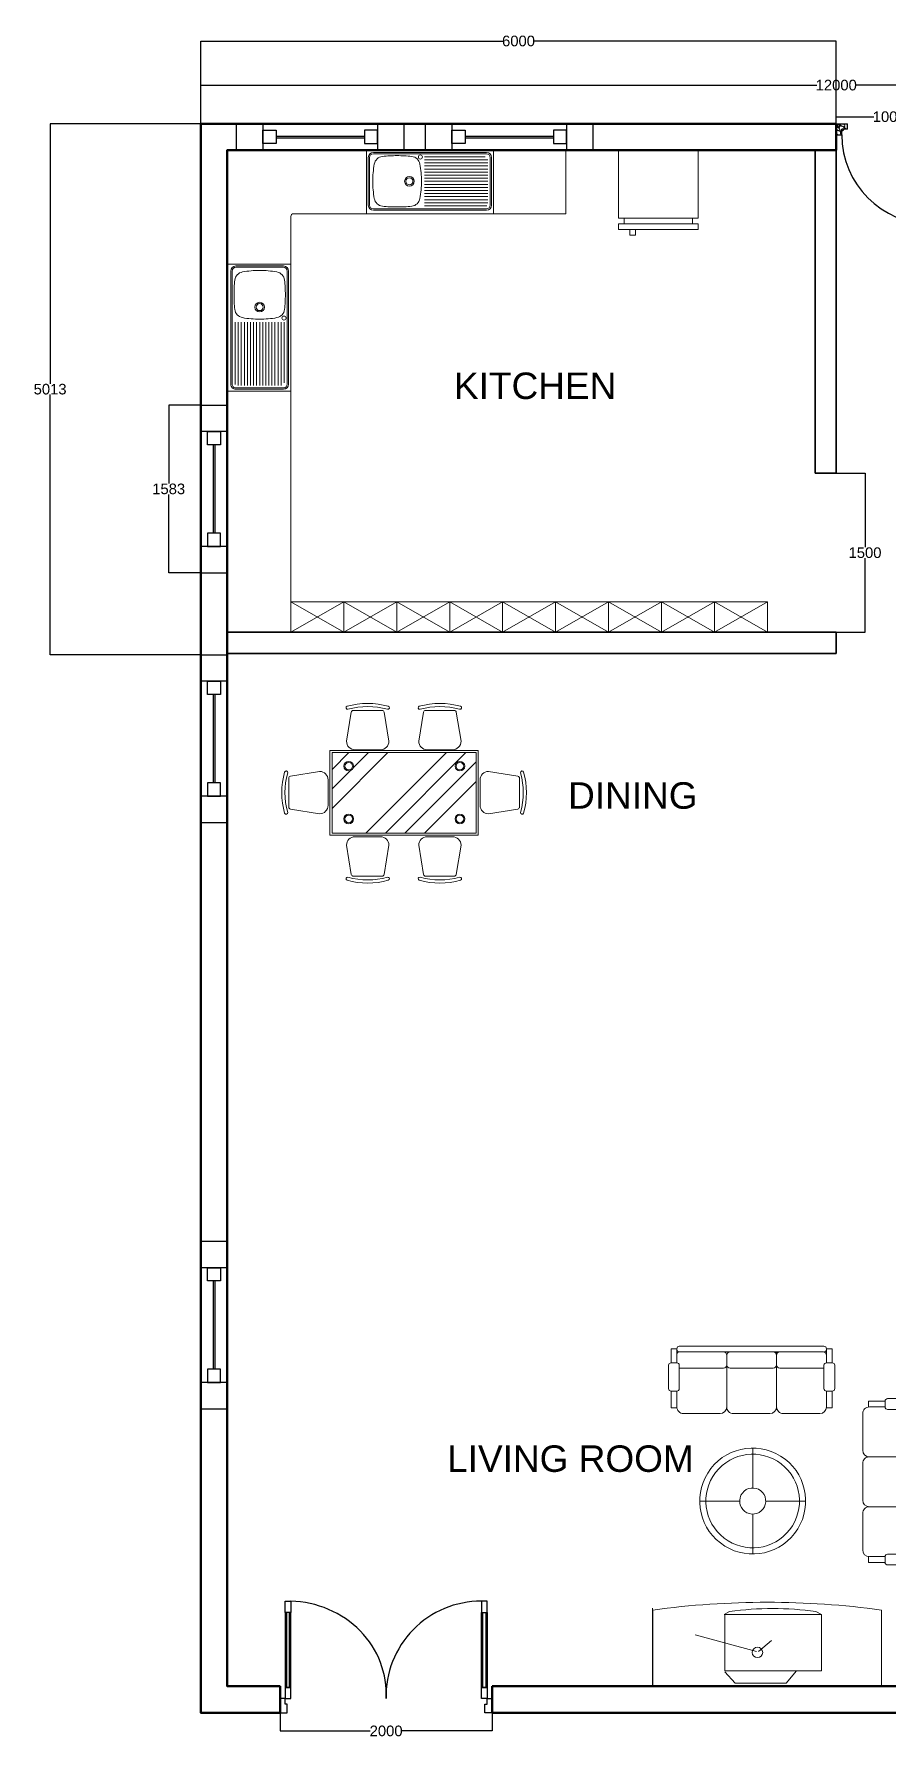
# Model space of a CAD drawing. Header units: millimetres. Extents: x -1564 to 16852, y -925 to 15940.
# Drawn here: x -1564 to 6498, y -227 to 15856 of the extents above; entities that cross this region are included whole.
import ezdxf

# ---------------------------------------------------------------- set-up
doc = ezdxf.new("R2010")
doc.units = ezdxf.units.MM
doc.header["$MEASUREMENT"] = 0
doc.linetypes.add('120', pattern=[200000, 100000, 100000])
for name, color, linetype, lineweight, true_color in [('A-Door-Double-New', 7, 'Continuous', 25, 0x29fafa), ('A-Door-Single-New', 7, 'Continuous', 25, 0x2c84f6), ('A-Furniture-New', 7, 'Continuous', 18, 0x6cf9cf), ('A-Wall-Full-New', 7, 'Continuous', 35, 0xf7b950), ('A-Window-Full-New', 7, 'Continuous', 25, 0x8bed35), ('Dimensions', 7, 'Continuous', 18, 0xf5569b), ('S-Wall-Full-New', 7, 'Continuous', 50, 0xf2de6e), ('Text', 7, 'Continuous', 18, 0xe916bf)]:
    doc.layers.add(name, color=color, linetype=linetype, lineweight=lineweight, true_color=true_color)
doc.styles.add('DIM', font='txt')
doc.styles.get("Standard").update_dxf_attribs({"font": 'arial.ttf'})
doc.dimstyles.get("Standard").update_dxf_attribs({"dimtxt": 100, "dimasz": 0.18, "dimexe": 0.18, "dimexo": 0.0625, "dimgap": 0.09, "dimtad": 0, "dimtih": 1, "dimtoh": 1, "dimdec": 0, "dimzin": 0, "dimdsep": 46, "dimtxsty": 'Standard', "dimcen": 0.09, "dimadec": 0, "dimazin": 0, "dimtfac": 1, "dimtdec": 0, "dimtofl": 0, "dimtmove": 0, "dimatfit": 3, "dimfxl": 1, "dimtolj": 1, "dimtzin": 0, "dimarcsym": 0})

# ---------------------------------------------------------------- blocks, each defined once
blk = doc.blocks.new('A$C05E21637')
for p, q in [((49.99997968272146, 799.9999763087981), (99.99997968272146, 899.9999763087981)), ((99.99997968272146, 799.9999763087981), (49.99997968272146, 899.9999763087981)), ((74.99997968272146, 799.9999763087981), (74.99997968272146, 199.9999763087981)), ((99.99997968272146, 199.9999763087981), (49.99997968272146, 99.99997630879807)), ((49.99997968272146, 199.9999763087981), (99.99997968272146, 99.99997630879807)), ((-2.031727854046039e-05, 99.99997630879807), (-2.031727854046039e-05, -2.369120193179697e-05)), ((-2.031727854046039e-05, 99.99997630879807), (49.99997968272146, 99.99997630879807)), ((49.99997968272146, 99.99997630879807), (49.99997968272146, 49.99997630879807)), ((99.99997968272146, 49.99997630879807), (49.99997968272146, 49.99997630879807)), ((99.99997968272146, 49.99997630879807), (99.99997968272146, -2.369120193179697e-05)), ((849.9999796827215, 49.99997630879807), (899.9999796827215, 49.99997630879807)), ((849.9999796827215, 49.99997630879807), (849.9999796827215, -2.369120193179697e-05)), ((899.9999796827215, 99.99997630879807), (899.9999796827215, 49.99997630879807)), ((949.9999796827215, 99.99997630879807), (899.9999796827215, 99.99997630879807)), ((949.9999796827215, 99.99997630879807), (949.9999796827215, -2.369120193179697e-05)), ((-2.031727854046039e-05, -2.369120193179697e-05), (99.99997968272146, -2.369120193179697e-05)), ((949.9999796827215, -2.369120193179697e-05), (849.9999796827215, -2.369120193179697e-05))]:
    blk.add_line(p, q)
for points in [[(49.99997968272146, 799.9999763087981), (99.99997968272146, 799.9999763087981), (99.99997968272146, 899.9999763087981), (49.99997968272146, 899.9999763087981)], [(49.99997968272146, 199.9999763087981), (99.99997968272146, 199.9999763087981), (99.99997968272146, 799.9999763087981), (49.99997968272146, 799.9999763087981)], [(49.99997968272146, 199.9999763087981), (99.99997968272146, 199.9999763087981), (99.99997968272146, 99.99997630879807), (49.99997968272146, 99.99997630879807)]]:
    blk.add_lwpolyline(points, close=True)
at = {"linetype": 'Continuous'}
blk.add_arc((99.99997968272146, 99.99997630879807), 800, 0, 90, dxfattribs=at)
for points, knots in [([(-2.031722033279948e-05, -2.369118737988174e-05), (11.21971306384148, 15.99532691905915), (32.50646013043661, 46.34265970475099), (38.70246753601896, 82.6536064016691), (41.19227612814939, 99.99997630881262)], [0, 0, 0, 0, 57.72956746814902, 109.5279771114893, 109.5279771114893, 109.5279771114893, 109.5279771114893]), ([(-2.031722033279948e-05, -2.369118737988174e-05), (21.61219624143632, 7.177075243904255), (55.15655961852826, 18.31666446739109), (81.16069236222029, 41.2864791402244), (90.06468999018034, 49.99997630881262)], [0, 0, 0, 0, 67.13341524446926, 104.1979044394193, 104.1979044394193, 104.1979044394193, 104.1979044394193]), ([(949.9999796827797, -2.369118737988174e-05), (928.387763124123, 7.177075243904255), (894.8433997470311, 18.31666446739109), (868.839267003339, 41.2864791402244), (859.9352693754372, 49.99997630881262)], [0, 0, 0, 0, 67.13341524446926, 104.1979044394193, 104.1979044394193, 104.1979044394193, 104.1979044394193]), ([(949.9999796827797, -2.369118737988174e-05), (938.7802463017179, 15.99532691905915), (917.4934992351809, 46.34265970475099), (911.2974918295404, 82.6536064016691), (908.80768323741, 99.99997630881262)], [0, 0, 0, 0, 57.72956746814902, 109.5279771114893, 109.5279771114893, 109.5279771114893, 109.5279771114893])]:
    blk.add_open_spline(points, degree=3, knots=knots)
for points in [[(-2.031722033279948e-05, 86.69463478463877), (4.713269887597562, 91.29002015590959), (9.426560092415457, 95.88540552718041), (15.05097625712006, 99.99997630881262)], [(949.9999796827797, 86.69463478463877), (945.2866894779618, 91.29002015590959), (940.5733992731439, 95.88540552718041), (934.9489831084393, 99.99997630881262)]]:
    blk.add_open_spline(points, degree=3)
for points in [[(-2.031722033279948e-05, 49.99997630881262), (49.99997968277967, 66.95672736570123), (73.49322145204133, 39.25440258391609), (73.49322145204133, -2.369118737988174e-05)], [(-2.031722033279948e-05, 30.25114652387856), (28.77350637519339, 30.25114652387856), (28.77350637519339, -2.369118737988174e-05)], [(949.9999796827797, 49.99997630881262), (899.9999796827797, 66.95672736570123), (876.506737913518, 39.25440258391609), (876.506737913518, -2.369118737988174e-05)], [(949.9999796827797, 30.25114652387856), (921.2264529903659, 30.25114652387856), (921.2264529903659, -2.369118737988174e-05)]]:
    blk.add_spline(points, degree=3)
blk = doc.blocks.new('A$C2D3F5BEA')
for p, q in [((1100.940834700057, 550.4704102584601), (1.005611557047814e-05, 550.4704102584601)), ((1.005611557047814e-05, 550.4704102584601), (1.005611557047814e-05, -2.063859938061796e-06)), ((16.51412242573861, 486.6158424291734), (16.51412242573861, 74.86397401215254)), ((27.5235306724644, 486.6158424291734), (27.5235306724644, 74.86397401215254)), ((1040.389089344928, 530.6534754149125), (60.55175541147764, 530.6534754149125)), ((1040.389089344928, 519.6440671684195), (60.55175541147764, 519.6440671684195)), ((504.2309044365975, 493.0783650697649), (1029.035684979681, 493.0783650697649)), ((504.2309044365975, 466.5346817876652), (1051.398497591188, 466.5346817876652)), ((1073.417314084174, 74.86397401215254), (1073.417314084174, 486.6158424291734)), ((1084.426722330434, 74.86397401215254), (1084.426722330434, 486.6158424291734)), ((1100.940834700057, -2.063859938061796e-06), (1100.940834700057, 550.4704102584601)), ((504.2309044365975, 439.9909985053328), (1051.398497591188, 439.9909985053328)), ((504.2309044365975, 413.4473152234659), (1051.398497591188, 413.4473152234659)), ((504.2309044365975, 386.9036319409006), (1051.398497591188, 386.9036319409006)), ((504.2309044365975, 360.3599486590338), (1051.398497591188, 360.3599486590338)), ((504.2309044365975, 333.8162653767013), (1051.398497591188, 333.8162653767013)), ((504.2309044365975, 307.2725820946016), (1051.398497591188, 307.2725820946016)), ((504.2309044365975, 280.7288988122691), (1051.398497591188, 280.7288988122691)), ((504.2309044365975, 254.1852155304023), (1051.398497591188, 254.1852155304023)), ((504.2309044365975, 227.6415322480698), (1051.398497591188, 227.6415322480698)), ((504.2309044365975, 201.0978489659701), (1051.398497591188, 201.0978489659701)), ((504.2309044365975, 174.5541656836376), (1051.398497591188, 174.5541656836376)), ((504.2309044365975, 148.0104824017708), (1051.398497591188, 148.0104824017708)), ((1040.389089344928, 41.83574927290647), (60.55175541147764, 41.83574927290647)), ((1040.389089344928, 30.8263410264135), (60.55175541147764, 30.8263410264135)), ((504.2309044365975, 121.4667991192055), (1051.398497591188, 121.4667991192055)), ((504.2309044365975, 94.92311583733863), (1051.398497591188, 94.92311583733863)), ((504.2309044365975, 68.37943255500613), (1043.113594697017, 68.37943255500613)), ((1.005611557047814e-05, -2.063859938061796e-06), (1100.940834700057, -2.063859938061796e-06))]:
    blk.add_line(p, q)
for centre, radius in [((468.0615437030065, 491.3102774770905), 17.85907484878273), ((373.2189496105275, 280.739908220663), 41.83575133647526), ((373.2189496105275, 280.739908220663), 30.27587267771236)]:
    blk.add_circle(centre, radius)
for centre, radius, start, end in [((60.55175541147764, 486.6158424291734), 44.03763298576344, 90, 180), ((60.55175541147764, 486.6158424291734), 33.02822473932257, 90, 180), ((149.782343042476, 414.6506764264286), 82.57056184830644, 97.23000357678247, 169.6187605602603), ((266.4067840379867, -728.8287207414887), 1231.95867571769, 89.99902741143198, 95.91776812427231), ((266.4486019564065, -728.8285900671526), 1231.958545043365, 84.08223156160896, 90.00097258846381), ((383.0730361975002, 414.6506764264286), 82.57056184830644, 10.38123943973966, 82.76999642321753), ((1040.389089344928, 486.6158424291734), 44.03763298576344, 0, 90), ((1040.389089344928, 486.6158424291734), 33.02822473932257, 0, 90), ((880.752669771362, 280.739908220663), 825.7056184830643, 169.6187605602603, 180), ((-347.8972905313858, 280.739908220663), 825.7056184830643, 0, 10.38123943973966), ((880.752669771362, 280.7399059854888), 825.7056184830643, 180, 190.3812394397397), ((-347.8972905313858, 280.7399059854888), 825.7056184830643, 349.6187605602603, 0), ((60.55175541147764, 74.86397401215254), 44.03763298576344, 180, 270), ((60.55175541147764, 74.86397401215254), 33.02822473932257, 180, 270), ((149.782343042476, 146.829137779956), 82.57056184830644, 190.3812394397397, 262.7699964232175), ((266.4067840379867, 1290.308539417756), 1231.95867571769, 264.0822318757277, 270.0009725885681), ((266.4486019564065, 1290.308408743187), 1231.958545043365, 269.9990274115362, 275.917768438391), ((383.0730361975002, 146.829137779956), 82.57056184830644, 277.2300035767825, 349.6187605602603), ((1040.389089344928, 74.86397401215254), 44.03763298576344, 270, 0), ((1040.389089344928, 74.86397401215254), 33.02822473932257, 270, 0)]:
    blk.add_arc(centre, radius, start, end)
blk = doc.blocks.new('F19')
for p, q in [((0.8305707489596728, 0.01908971459689468), (-0.9094292510403363, 0.01908971459689468)), ((-1.009429251040331, -0.01091028540307803), (-0.9394292510403375, -0.01091028540307803)), ((-1.009429251040331, -0.180910285403094), (-1.009429251040331, -0.01091028540307803)), ((-1.009429251040331, -0.180910285403094), (-0.9394292510403375, -0.180910285403094)), ((-0.9394292510403375, -0.180910285403094), (-0.9394292510403375, -0.009793876713537486)), ((-0.9394292510403375, -0.01091028540307803), (-0.9394292510403375, -0.01984384419737495)), ((-0.9394292510403375, -0.1773362406877155), (-0.9394292510403375, -0.07984384419737722)), ((0.2129760289841727, -0.04984384419740451), (-0.9094292510403363, -0.04984384419740451)), ((-0.2984714502355814, -0.04984384419740451), (-0.3870239710158216, -0.04984384419740451)), ((-0.3394292510403432, -0.2054211854103087), (-0.3394292510403432, -0.09091028540311896)), ((-0.3394292510403432, -0.1546412591135109), (-0.3394292510403432, -0.6409102854030735)), ((0.3015285497644129, -0.04984384419740451), (0.2129760289841727, -0.04984384419740451)), ((0.2605320123661556, -0.320848624171596), (0.2605320123661556, -0.173998743397398)), ((0.2605707489596796, -0.6059102854031053), (0.2605707489596796, -0.0509102854030985)), ((0.2605707489596796, -0.2054211854103087), (0.2605707489596796, -0.09091028540311896)), ((0.9305707489596671, -0.01091028540307803), (0.8605707489596739, -0.01091028540307803)), ((0.8605707489596739, -0.01091028540307803), (0.8605707489596739, -0.02091028540306894)), ((0.8605707489596739, -0.0905613111393464), (0.8605707489596739, -0.01091028540307803)), ((0.8605707489596739, -0.180910285403094), (0.8605707489596739, -0.09091028540306212)), ((0.9305707489596671, -0.180910285403094), (0.8605707489596739, -0.180910285403094)), ((0.9305707489596671, -0.180910285403094), (0.9305707489596671, -0.01091028540307803)), ((-1.039429251040332, -0.2109102854030667), (-1.039429251040332, -0.4909102854030962)), ((-0.3794292510403352, -0.2454211854102724), (-0.9114223367252237, -0.2454211854102724)), ((-0.9094292510403363, -0.2109102854030667), (-0.9094292510403363, -0.4909102854030962)), ((-0.3394679876338387, -0.320848624171596), (-0.3394679876338387, -0.2854211854102928)), ((0.2205707489596591, -0.2454211854102724), (-0.2994292510403227, -0.2454211854102724)), ((0.2605707489596796, -0.2854211854102928), (0.2605707489596796, -0.6409102854030735)), ((0.8290173309552529, -0.2454211854102724), (0.3005707489596716, -0.2454211854102724)), ((0.8305707489596728, -0.2109102854030667), (0.8305707489596728, -0.4909102854030962)), ((0.9605707489596682, -0.2109102854030667), (0.9605707489596682, -0.4909102854030962)), ((-1.009429251040331, -0.5209102854030689), (-0.9394292510403375, -0.5209102854030689)), ((-1.009429251040331, -0.7209102854031144), (-1.009429251040331, -0.5209102854030689)), ((-0.9394292510403375, -0.5209102854030689), (-0.9394292510403375, -0.6909102854030849)), ((-0.9394292510403375, -0.6059102854031053), (-0.9394292510403375, -0.7109102854030667)), ((-0.3394292510403432, -0.6059102854031053), (-0.3394292510403432, -0.7109102854030667)), ((0.2605707489596796, -0.6059102854031053), (0.2605707489596796, -0.7109102854030667)), ((0.9305707489596671, -0.5209102854030689), (0.8605707489596739, -0.5209102854030689)), ((0.8605707489596739, -0.5209102854030689), (0.8605707489596739, -0.6909102854030849)), ((0.9305707489596671, -0.7209102854031144), (0.9305707489596671, -0.5209102854030689)), ((-0.9694292510403386, -0.7209102854031144), (-1.009429251040331, -0.7209102854031144)), ((-0.9694292510403386, -0.7209102854031144), (-0.9393269991891202, -0.7209102854031144)), ((-0.9394292510403375, -0.6909102854030849), (-0.9394292510403375, -0.6499503766816943)), ((-0.9394292510403375, -0.6909102854030849), (-0.9394292510403375, -0.7109102854030667)), ((-0.4194292510403272, -0.7909102854031076), (-0.859429251040325, -0.7909102854031076)), ((-0.4194292510403272, -0.7909102854031076), (-0.859429251040325, -0.7909102854031076)), ((0.1805707489596671, -0.7909102854031076), (-0.2594292510403307, -0.7909102854031076)), ((0.02657843894678535, -0.7909102854031076), (0.02657843894678535, -0.7909102854031076)), ((0.7805707489596614, -0.7909102854031076), (0.3405707489596637, -0.7909102854031076)), ((0.890570748959675, -0.7209102854031144), (0.8604684971084566, -0.7209102854031144)), ((0.8605707489596739, -0.6909102854030849), (0.8605707489596739, -0.6499503766816943)), ((0.8605707489596739, -0.6909102854030849), (0.8605707489596739, -0.7109102854030667)), ((0.890570748959675, -0.7209102854031144), (0.9305707489596671, -0.7209102854031144))]:
    blk.add_line(p, q)
at = {"linetype": 'Continuous'}
blk.add_line((0.3005707489596716, -0.0509102854030985), (0.8205707489596534, -0.0509102854030985), dxfattribs=at)
for centre, radius, start, end in [((-0.9094292510403363, -0.01091028540309225), 0.03, 90.00000000000001, 180.0000000000051), ((0.8305707489596728, -0.01091028540309225), 0.03, 359.9999999999949, 90), ((-1.009429251040331, -0.2109102854030809), 0.03, 90.00000000000001, 179.9999999999999), ((-0.9094292510403363, -0.01984384419738916), 0.03, 180, 270.0000000000001), ((-0.9094292510403363, -0.07984384419739143), 0.03, 90.00000000000001, 180), ((-0.9394292510403375, -0.2109102854030809), 0.03, 7.00715953259931e-15, 90.00000000000001), ((-0.3794292510403352, -0.09091028540307633), 0.04, 7.00715953259931e-15, 90.00000000000001), ((-0.2994292510403227, -0.09091028540313317), 0.04, 90.00000000000001, 180), ((0.2205707489596591, -0.09091028540307633), 0.04, 7.00715953259931e-15, 90.00000000000001), ((0.3005707489596716, -0.09091028540313317), 0.04, 90.00000000000001, 180), ((0.8205707489596534, -0.09091028540307633), 0.04, 7.00715953259931e-15, 90.00000000000037), ((0.8305707489596728, -0.02091028540308315), 0.03, 270.0000000000001, 360), ((0.8605707489596739, -0.2109102854030809), 0.03, 90.00000000000001, 180), ((0.9305707489596671, -0.2109102854030809), 0.03, 7.00715953259931e-15, 90.00000000000001), ((-0.3794292510403352, -0.2054211854103229), 0.04, 270.0000000000005, 360), ((-0.2994292510403227, -0.2054211854103229), 0.04, 180, 270.0000000000005), ((0.2205707489596591, -0.2054211854103229), 0.04, 270.0000000000005, 360), ((0.3005707489596716, -0.2054211854103229), 0.04, 180, 270.0000000000005), ((-1.009429251040331, -0.4909102854031104), 0.03, 179.9999999999999, 270.0000000000002), ((-0.9394292510403375, -0.4909102854031104), 0.03, 270, 360), ((0.8605707489596739, -0.4909102854031104), 0.03, 180, 270.0000000000001), ((0.9305707489596671, -0.4909102854031104), 0.03, 269.9999999999998, 360), ((-0.859429251040325, -0.7109102854030809), 0.08, 180, 270.0000000000001), ((-0.4194292510403272, -0.7109102854030809), 0.08, 270.0000000000002, 360), ((-0.4194292510403272, -0.7109102854030809), 0.08, 270.0000000000001, 359.9999999999998), ((-0.2594292510403307, -0.7109102854030809), 0.08, 180, 270.0000000000001), ((0.1805707489596671, -0.7109102854030809), 0.08, 270.0000000000002, 360), ((0.3405707489596637, -0.7109102854030809), 0.08, 180, 270.0000000000001), ((0.7805707489596614, -0.7109102854030809), 0.08, 270.0000000000002, 360)]:
    blk.add_arc(centre, radius, start, end)
blk = doc.blocks.new('A$C199426D1')
for p, q in [((-498.6569822194724, 362.1637895791937), (-543.8371440427582, 87.11666189030802)), ((-208.7528218383377, 378.9219676674838), (-478.9214662471786, 378.9219676674838)), ((-189.0173058660439, 362.1637895791937), (-143.8371440427582, 87.11666189030802)), ((182.8252544028946, 362.1637895791937), (137.6450925796089, 87.11666189030802)), ((202.5607703751884, 378.9219676674838), (472.7294147840294, 378.9219676674838)), ((492.4649307563232, 362.1637895791937), (537.6450925796089, 87.11666189030802)), ((-700, 0), (-700, -800)), ((700, 0), (-700, 0)), ((-463.8371440427582, 7.116661890308023), (-223.8371440427582, 7.116661890308023)), ((457.6450925796089, 7.116661890308023), (217.6450925796089, 7.116661890308023)), ((700, -800), (700, 0)), ((-680, -178.779710940129), (-521.2202890598564, -20)), ((-680, -20), (-680, -780)), ((-680, -546.9707809401298), (-153.0292190598557, -20)), ((680, -20), (-680, -20)), ((-481.0757268296293, -163.9507677697693), (-337.1249590598454, -20)), ((-360.7441161683528, -780), (399.2558838316472, -20)), ((-176.6487861683418, -780), (583.3512138316582, -20)), ((7.446543831654708, -780), (680, -107.4465438316402)), ((680, -780), (680, -20)), ((-1089.508932132405, -262.3472295095125), (-1089.508932132405, -532.5158739183244)), ((-1072.7507540441, -242.6117135372042), (-797.7036263552291, -197.4315517139185)), ((-717.7036263552291, -517.4315517139185), (-717.7036263552291, -277.4315517139185)), ((-680, -362.87504094014), (-506.9359870488115, -189.8110279889515)), ((191.542283831659, -779.9999999999854), (680, -291.5422838316445)), ((717.7036137806717, -517.4315517139185), (717.7036137806717, -277.4315517139185)), ((1072.750741469557, -242.6117135372042), (797.7036137806717, -197.4315517139185)), ((1089.508919557848, -262.3472295095125), (1089.508919557848, -532.5158739183244)), ((-1072.7507540441, -552.2513898906327), (-797.7036263552291, -597.4315517139185)), ((1072.750741469557, -552.2513898906327), (797.7036137806717, -597.4315517139185)), ((-700, -800), (700, -800)), ((-680, -780), (680, -780)), ((-498.6569822194724, -1169.15337317907), (-543.8371440427582, -894.1062454901839)), ((-463.8371440427582, -814.1062454901839), (-223.8371440427582, -814.1062454901839)), ((-189.0173058660439, -1169.15337317907), (-143.8371440427582, -894.1062454901839)), ((182.8252544028946, -1169.15337317907), (137.6450925796089, -894.1062454901839)), ((457.6450925796089, -814.1062454901839), (217.6450925796089, -814.1062454901839)), ((492.4649307563086, -1169.15337317907), (537.6450925796089, -894.1062454901839)), ((-208.7528218383377, -1185.91155126736), (-478.9214662471786, -1185.91155126736)), ((202.5607703751884, -1185.91155126736), (472.7294147840294, -1185.91155126736))]:
    blk.add_line(p, q)
for centre, radius in [((-523.3614002072427, -147.5253481784457), 45.36377817625407), ((-523.3614002072427, -147.5253481784457), 35.36377817625407), ((526.984558376309, -147.5253481784457), 45.36377817625407), ((526.984558376309, -147.5253481784457), 35.36377817625407), ((-523.3614002072427, -646.0245557781454), 45.36377817625407), ((-523.3614002072427, -646.0245557781454), 35.36377817625407), ((526.984558376309, -646.0245557781454), 45.36377817625407), ((526.984558376309, -646.0245557781454), 35.36377817625407)]:
    blk.add_circle(centre, radius)
for centre, radius, start, end in [((-533.7689955200331, 403.3568519756082), 15.00733803420145, 105.4900503917368, 284.2842387770542), ((-343.8187981112569, -280.0267421840254), 724.2888555623002, 74.47013664365467, 105.5769729503523), ((-343.8371440427145, -279.6455600731861), 693.915525995394, 74.43245225553943, 105.5675477444606), ((-478.9214662471786, 358.9219676674838), 20, 90, 170.6717082237934), ((-208.7528218383377, 358.9219676674838), 20, 9.32829177620662, 90), ((-153.9052925654105, 403.3568519756082), 15.00733803420145, 255.7157612229459, 74.50994960826318), ((147.7132411022612, 403.3568519756082), 15.00733803420145, 105.4900503917368, 284.2842387770542), ((337.6267466481077, -280.0267421840254), 724.2888555623002, 74.42302704964771, 105.5298633563453), ((337.6450925795652, -279.6455600731861), 693.915525995394, 74.43245225553943, 105.5675477444606), ((202.5607703751884, 358.9219676674838), 20, 90, 170.6717082237934), ((472.7294147840294, 358.9219676674838), 20, 9.32829177620662, 90), ((527.5769440568838, 403.3568519756082), 15.00733803420145, 255.7157612229459, 74.50994960826318), ((-463.8371440427582, 87.11666189030802), 80, 180, 270), ((-223.8371440427582, 87.11666189030802), 80, 270, 0), ((217.6450925796089, 87.11666189030802), 80, 180, 270), ((457.6450925796089, 87.11666189030802), 80, 270, 0), ((-430.5602222808811, -397.4132057824172), 724.2888555623002, 164.470136643398, 195.5769729494932), ((-1113.943816440529, -207.4997002365708), 15.00733803420145, 345.7157612227438, 164.5099496082632), ((-430.9414043917204, -397.4315517138748), 693.915525995394, 164.4324522555394, 195.5675477444606), ((-1069.508932132405, -262.3472295095125), 20, 99.32829177620661, 180), ((-797.7036263552291, -277.4315517139185), 80, 0, 90), ((797.7036137806717, -277.4315517139185), 80, 90, 180), ((1069.508919557848, -262.3472295095125), 20, 0, 80.67170822379339), ((1113.943803865972, -207.4997002365708), 15.00733803420145, 15.49005039173682, 194.2842387772561), ((430.9413918171776, -397.4315517138748), 693.915525995394, 344.4324522555394, 15.56754774446058), ((430.5602097063384, -397.4132057824172), 724.2888555623002, 344.4230270505068, 15.52986335660198), ((-1113.943816440529, -587.3634031911934), 15.00733803420145, 195.4900503917368, 14.28423877705415), ((-1069.508932132405, -532.5158739183244), 20, 180, 260.6717082237934), ((-797.7036263552291, -517.4315517139185), 80, 270, 0), ((797.7036137806717, -517.4315517139185), 80, 180, 270), ((1069.508919557848, -532.5158739183244), 20, 279.3282917762066, 0), ((1113.943803865972, -587.3634031911934), 15.00733803420145, 165.7157612227439, 344.5099496082632), ((-463.8371440427582, -894.1062454901839), 80, 90, 180), ((-223.8371440427582, -894.1062454901839), 80, 0, 90), ((217.6450925796089, -894.1062454901839), 80, 90, 180), ((457.6450925796089, -894.1062454901839), 80, 0, 90), ((-533.7689955200331, -1210.346435575499), 15.00733803420145, 75.71576122294586, 254.5099496082632), ((-343.8187981112569, -526.9628414158506), 724.2888555623002, 254.4230270496477, 285.5298633563453), ((-343.8371440427145, -527.3440235266899), 693.915525995394, 254.4324522555394, 285.5675477444606), ((-478.9214662471786, -1165.91155126736), 20, 189.3282917762066, 270), ((-208.7528218383377, -1165.91155126736), 20, 270, 350.6717082237934), ((-153.9052925654105, -1210.346435575499), 15.00733803420145, 285.4900503917368, 104.2842387770541), ((147.7132411022612, -1210.346435575499), 15.00733803420145, 75.71576122294586, 254.5099496082632), ((337.6267466481077, -526.9628414158506), 724.2888555623002, 254.4701366436547, 285.5769729503523), ((337.6450925795652, -527.3440235266899), 693.915525995394, 254.4324522555394, 285.5675477444606), ((202.5607703751884, -1165.91155126736), 20, 189.3282917762066, 270), ((472.7294147840294, -1165.91155126736), 20, 270, 350.6717082237934), ((527.5769440568838, -1210.346435575499), 15.00733803420145, 285.4900503917368, 104.2842387770541)]:
    blk.add_arc(centre, radius, start, end)
blk = doc.blocks.new('A$C0A95752C')
for p, q in [((34.99999521773861, 709.9999871199398), (34.99999521773861, 789.9999871199398)), ((34.99999521773861, 789.9999871199398), (74.99999521773861, 789.9999871199398)), ((74.99999521773861, 789.9999871199398), (74.99999521773861, 709.9999871199398)), ((1424.999995217739, 789.9999871199398), (1424.999995217739, 709.9999871199398)), ((1464.999995217739, 789.9999871199398), (1424.999995217739, 789.9999871199398)), ((1464.999995217739, 709.9999871199398), (1464.999995217739, 789.9999871199398)), ((34.99999521773861, 709.9999871199398), (34.99999521773861, 179.9999871199398)), ((74.99999521773861, 709.9999871199398), (34.99999521773861, 709.9999871199398)), ((74.99999521773861, 709.9999871199398), (34.99999521773861, 709.9999871199398)), ((44.99999521773861, 709.9999871199398), (44.99999521773861, 179.9999871199398)), ((64.99999521773861, 709.9999871199398), (44.99999521773861, 709.9999871199398)), ((64.99999521773861, 179.9999871199398), (64.99999521773861, 709.9999871199398)), ((74.99999521773861, 179.9999871199398), (74.99999521773861, 709.9999871199398)), ((1424.999995217739, 709.9999871199398), (1464.999995217739, 709.9999871199398)), ((1424.999995217739, 179.9999871199398), (1424.999995217739, 709.9999871199398)), ((1424.999995217739, 709.9999871199398), (1464.999995217739, 709.9999871199398)), ((1434.999995217739, 179.9999871199398), (1434.999995217739, 709.9999871199398)), ((1434.999995217739, 709.9999871199398), (1454.999995217739, 709.9999871199398)), ((1454.999995217739, 709.9999871199398), (1454.999995217739, 179.9999871199398)), ((1464.999995217739, 709.9999871199398), (1464.999995217739, 179.9999871199398)), ((34.99999521773861, 179.9999871199398), (34.99999521773861, 99.99998711993976)), ((74.99999521773861, 179.9999871199398), (34.99999521773861, 179.9999871199398)), ((34.99999521773861, 179.9999871199398), (74.99999521773861, 179.9999871199398)), ((44.99999521773861, 179.9999871199398), (64.99999521773861, 179.9999871199398)), ((74.99999521773861, 99.99998711993976), (74.99999521773861, 179.9999871199398)), ((1464.999995217739, 179.9999871199398), (1424.999995217739, 179.9999871199398)), ((1424.999995217739, 99.99998711993976), (1424.999995217739, 179.9999871199398)), ((1424.999995217739, 179.9999871199398), (1464.999995217739, 179.9999871199398)), ((1454.999995217739, 179.9999871199398), (1434.999995217739, 179.9999871199398)), ((1464.999995217739, 179.9999871199398), (1464.999995217739, 99.99998711993976)), ((-4.782261385116726e-06, 99.99998711993976), (-4.782261385116726e-06, -1.288006023969501e-05)), ((34.99999521773861, 99.99998711993976), (-4.782261385116726e-06, 99.99998711993976)), ((34.99999521773861, 99.99998711993976), (74.99999521773861, 99.99998711993976)), ((34.99999521773861, 59.99998711993976), (34.99999521773861, 99.99998711993976)), ((49.99999521773861, 59.99998711993976), (34.99999521773861, 59.99998711993976)), ((49.99999521773861, 49.99998711993976), (49.99999521773861, 59.99998711993976)), ((49.99999521773861, -1.288006023969501e-05), (49.99999521773861, 49.99998711993976)), ((1464.999995217739, 99.99998711993976), (1424.999995217739, 99.99998711993976)), ((1449.999995217739, 49.99998711993976), (1449.999995217739, 59.99998711993976)), ((1449.999995217739, 59.99998711993976), (1464.999995217739, 59.99998711993976)), ((1449.999995217739, -1.288006023969501e-05), (1449.999995217739, 49.99998711993976)), ((1464.999995217739, 99.99998711993976), (1499.999995217739, 99.99998711993976)), ((1464.999995217739, 59.99998711993976), (1464.999995217739, 99.99998711993976)), ((1499.999995217739, 99.99998711993976), (1499.999995217739, -1.288006023969501e-05)), ((-4.782261385116726e-06, -1.288006023969501e-05), (49.99999521773861, -1.288006023969501e-05)), ((1499.999995217739, -1.288006023969501e-05), (1449.999995217739, -1.288006023969501e-05))]:
    blk.add_line(p, q)
blk.add_arc((1422.248009337658, 116.9584437517624), 673.0471696142414, 89.76572575631936, 181.4438079179893)
blk.add_ellipse((73.92164490298455, 151.0715517677745), major_axis=(666.8975661951055, -121.6580986855146), ratio=0.9407944962329285, start_param=0.1115303368788374, end_param=1.739170256069001)
blk = doc.blocks.new('REFRI-00')
for points in [[(-0.3499999999999993, 0.35), (-0.3499999999999993, -0.2500000000000014), (0.35, -0.2500000000000014), (0.35, 0.35), (-0.3499999999999993, 0.35)], [(-0.3499999999999993, -0.2999999999999985), (-0.3499999999999993, -0.3499999999999993), (0.35, -0.3499999999999993), (0.35, -0.2999999999999985), (-0.3499999999999993, -0.2999999999999985)], [(-0.3000000000000021, -0.2999999999999985), (-0.3000000000000021, -0.2500000000000014)], [(0.2999999999999993, -0.2999999999999985), (0.2999999999999993, -0.2500000000000014)], [(-0.2500000000000014, -0.3499999999999993), (-0.2500000000000014, -0.4), (-0.2000000000000007, -0.4), (-0.2000000000000007, -0.3499999999999993)]]:
    blk.add_lwpolyline(points)
blk = doc.blocks.new('cupboard016')
for p, q in [((26140.99960623377, 9415.668509687945), (25180.99960623377, 8865.668509687945)), ((25180.99960623377, 9415.668509687945), (26140.99960623377, 8865.668509687945)), ((25180.99960623377, 9415.668509687945), (25180.99960623377, 8865.668509687945)), ((25180.99960623377, 9415.668509687945), (28060.99960623377, 9415.668509687945)), ((26140.99960623377, 9415.668509687945), (26140.99960623377, 8865.668509687945)), ((27100.99960623377, 8865.668509687945), (26140.99960623377, 9415.668509687945)), ((26140.99960623377, 8865.668509687945), (27100.99960623377, 9415.668509687945)), ((27100.99960623377, 9415.668509687945), (27100.99960623377, 8865.668509687945)), ((28060.99960623377, 9415.668509687945), (27100.99960623377, 8865.668509687945)), ((27100.99960623377, 9415.668509687945), (28060.99960623377, 8865.668509687945)), ((28060.99960623377, 9415.668509687945), (28060.99960623377, 8865.668509687945)), ((25180.99960623377, 8865.668509687945), (28060.99960623377, 8865.668509687945))]:
    blk.add_line(p, q)
for p in [(26140.99960623377, 9415.668509687945), (27100.99960623377, 9415.668509687945)]:
    blk.add_point(p)
blk = doc.blocks.new('A$C575313A8')
at = {"linetype": '120'}
for p, q in [((2.672061236808077e-05, 792.0580544761469), (2.672061964403838e-05, 72.05805447614694)), ((2163.669795242182, 792.0580544761469), (2.672061236808077e-05, 792.0580544761469)), ((567.52167246928, 113.2373170053397), (567.52167246928, 647.2299171698542)), ((567.52167246928, 647.2299171698542), (1478.549751551225, 647.2299171698542)), ((804.0385855412533, 647.2299171698542), (900.3974805470789, 761.031602611758)), ((900.3974805470789, 761.031602611758), (1382.191131303101, 761.031602611758)), ((1382.191131303101, 761.031602611758), (1478.549751551225, 655.9839234402389)), ((1478.549751551225, 647.2299171698542), (1478.549751551225, 113.2373170053397)), ((2160.000026720612, 792.0580544761469), (2160.000026720605, 72.05805447614694)), ((1163.193867455251, 463.3963796014286), (1040.555498613234, 358.3487004299095)), ((1180.713791437083, 463.3963796014286), (1758.866337198924, 305.8246628076304)), ((567.52167246928, 113.2373170053397), (620.0808948993799, 86.97529819420015)), ((1478.549751551225, 113.2373170053397), (567.52167246928, 113.2373170053397)), ((1434.750353733194, 86.97529819420015), (1487.309850920989, 113.2373170053397))]:
    blk.add_line(p, q, dxfattribs=at)
at = {"linetype": 'Continuous'}
blk.add_line((2163.04141472809, 800.1202392118139), (2163.04141472809, 53.6993938410742), dxfattribs=at)
at = {"linetype": '120'}
blk.add_circle((1171.953966825015, 472.1503858718061), 49.53659705971648, dxfattribs=at)
for centre, radius, start, end in [((1080.000026720612, 8028.984873863963), 8029.886948711858, 262.2704342216637, 277.7295657783363), ((1027.415624316287, 2966.549393295638), 2908.24148773248, 261.9485539245084, 278.0514460754916)]:
    blk.add_arc(centre, radius, start, end, dxfattribs=at)
at = {"linetype": '120', "style": 'DIM', "text_generation_flag": 4, "flags": 1}
for tag in ['YVALUE', 'XVALUE']:
    blk.add_attdef(tag, (1147.489759972734, 238.0281346989068), '', height=0.0002880000001823646, rotation=270, dxfattribs=at)
blk = doc.blocks.new('*D40')
at = {"layer": 'Defpoints', "color": 0, "transparency": 16777216}
for p in [(12010, 15373.65996459906), (10, 15010), (12010, 15010)]:
    blk.add_point(p, dxfattribs=at)
at = {"layer": 'Dimensions', "color": 0, "lineweight": -2, "transparency": 16777216}
for p, q in [((10, 15010.0625), (10.00000000000002, 15373.83996459906)), ((10.18000000000002, 15373.65996459906), (5826.622141882674, 15373.65996459906)), ((12009.82, 15373.65996459906), (6193.377858117326, 15373.65996459906)), ((12010, 15010.0625), (12010, 15373.83996459906))]:
    blk.add_line(p, q, dxfattribs=at)
at = {"layer": 'Dimensions', "color": 0, "transparency": 16777216}
for points in [[(10.18000000000002, 15373.68996459906), (10.18000000000002, 15373.62996459906), (10.00000000000002, 15373.65996459906)], [(12009.82, 15373.68996459906), (12009.82, 15373.62996459906), (12010, 15373.65996459906)]]:
    blk.add_solid(points, dxfattribs=at)
at = {"layer": 'Dimensions', "color": 0, "transparency": 16777216, "insert": (6010, 15373.65996459906), "char_height": 100, "attachment_point": 5}
blk.add_mtext('\\A1;12000', dxfattribs=at)
blk = doc.blocks.new('*D42')
at = {"layer": 'Defpoints', "color": 0, "transparency": 16777216}
for p in [(760, 10), (2760.000000000001, 10), (2760.000000000001, -161.7679211959476)]:
    blk.add_point(p, dxfattribs=at)
at = {"layer": 'Dimensions', "color": 0, "lineweight": -2, "transparency": 16777216}
for p, q in [((760, 9.9375), (760, -161.9479211959476)), ((2760.000000000001, 9.9375), (2760.000000000001, -161.9479211959476)), ((760.18, -161.7679211959476), (1609.910000000001, -161.7679211959476)), ((2759.820000000001, -161.7679211959476), (1910.09, -161.7679211959476))]:
    blk.add_line(p, q, dxfattribs=at)
at = {"layer": 'Dimensions', "color": 0, "transparency": 16777216}
for points in [[(760.18, -161.7379211959476), (760.18, -161.7979211959476), (760, -161.7679211959476)], [(2759.820000000001, -161.7379211959476), (2759.820000000001, -161.7979211959476), (2760.000000000001, -161.7679211959476)]]:
    blk.add_solid(points, dxfattribs=at)
at = {"layer": 'Dimensions', "color": 0, "transparency": 16777216, "insert": (1760, -161.7679211959476), "char_height": 100, "attachment_point": 5}
blk.add_mtext('\\A1;2000', dxfattribs=at)
blk = doc.blocks.new('*D45')
at = {"layer": 'Defpoints', "color": 0, "transparency": 16777216}
for p in [(6009.999999999956, 15010), (7009.999999999999, 15075.5292758041), (7009.999999999999, 15010)]:
    blk.add_point(p, dxfattribs=at)
at = {"layer": 'Dimensions', "color": 0, "lineweight": -2, "transparency": 16777216}
for p, q in [((6009.999999999956, 15010.0625), (6009.999999999956, 15075.7092758041)), ((6010.179999999957, 15075.5292758041), (6365.469345156867, 15075.5292758041)), ((7009.819999999999, 15075.5292758041), (6654.530654843089, 15075.5292758041)), ((7009.999999999999, 15010.0625), (7009.999999999999, 15075.7092758041))]:
    blk.add_line(p, q, dxfattribs=at)
at = {"layer": 'Dimensions', "color": 0, "transparency": 16777216}
for points in [[(6010.179999999957, 15075.5592758041), (6010.179999999957, 15075.4992758041), (6009.999999999956, 15075.5292758041)], [(7009.819999999999, 15075.5592758041), (7009.819999999999, 15075.4992758041), (7009.999999999999, 15075.5292758041)]]:
    blk.add_solid(points, dxfattribs=at)
at = {"layer": 'Dimensions', "color": 0, "transparency": 16777216, "insert": (6509.999999999978, 15075.5292758041), "char_height": 100, "attachment_point": 5}
blk.add_mtext('\\A1;1000', dxfattribs=at)
blk = doc.blocks.new('*D48')
at = {"layer": 'Defpoints', "color": 0, "transparency": 16777216}
for p in [(10, 12353.64782947651), (-292.9917755119679, 10770.31449614317), (9.999999999999714, 10770.31449614317)]:
    blk.add_point(p, dxfattribs=at)
at = {"layer": 'Dimensions', "color": 0, "lineweight": -2, "transparency": 16777216}
for p, q in [((9.937500000000004, 12353.64782947651), (-293.1717755119683, 12353.64782947651)), ((-292.9917755119683, 12353.46782947651), (-292.9917755119681, 11613.16256799402)), ((-292.9917755119679, 10770.49449614317), (-292.9917755119681, 11510.79975762567)), ((9.937499999999714, 10770.31449614317), (-293.171775511968, 10770.31449614317))]:
    blk.add_line(p, q, dxfattribs=at)
at = {"layer": 'Dimensions', "color": 0, "transparency": 16777216}
for points in [[(-293.0217755119683, 12353.46782947651), (-292.9617755119683, 12353.46782947651), (-292.9917755119683, 12353.64782947651)], [(-293.0217755119679, 10770.49449614317), (-292.961775511968, 10770.49449614317), (-292.9917755119679, 10770.31449614317)]]:
    blk.add_solid(points, dxfattribs=at)
at = {"layer": 'Dimensions', "color": 0, "transparency": 16777216, "insert": (-292.9917755119648, 11561.98116280984), "char_height": 100, "attachment_point": 5}
blk.add_mtext('\\A1;1583', dxfattribs=at)
blk = doc.blocks.new('*D55')
at = {"layer": 'Defpoints', "color": 0, "transparency": 16777216}
for p in [(6009.999999999956, 15790.1038800677), (10, 15010), (6009.999999999956, 15010.00000000005)]:
    blk.add_point(p, dxfattribs=at)
at = {"layer": 'Dimensions', "color": 0, "lineweight": -2, "transparency": 16777216}
for p, q in [((10, 15010.0625), (10.00000000000005, 15790.2838800677)), ((10.18000000000005, 15790.1038800677), (2860.489809004071, 15790.1038800677)), ((6009.819999999956, 15790.1038800677), (3159.510190995885, 15790.1038800677)), ((6009.999999999956, 15010.06250000005), (6009.999999999956, 15790.2838800677))]:
    blk.add_line(p, q, dxfattribs=at)
at = {"layer": 'Dimensions', "color": 0, "transparency": 16777216}
for points in [[(10.18000000000005, 15790.1338800677), (10.18000000000005, 15790.0738800677), (10.00000000000005, 15790.1038800677)], [(6009.819999999956, 15790.1338800677), (6009.819999999956, 15790.0738800677), (6009.999999999956, 15790.1038800677)]]:
    blk.add_solid(points, dxfattribs=at)
at = {"layer": 'Dimensions', "color": 0, "transparency": 16777216, "insert": (3009.999999999978, 15790.1038800677), "char_height": 100, "attachment_point": 5}
blk.add_mtext('\\A1;6000', dxfattribs=at)
blk = doc.blocks.new('*D56')
at = {"layer": 'Defpoints', "color": 0, "transparency": 16777216}
for p in [(10, 15010.00000000001), (-1412.803257085762, 9996.942820762513), (10, 9996.942820762513)]:
    blk.add_point(p, dxfattribs=at)
at = {"layer": 'Dimensions', "color": 0, "lineweight": -2, "transparency": 16777216}
for p, q in [((9.937500000000004, 15010.00000000001), (-1412.983257085763, 15010.00000000001)), ((-1412.803257085763, 15009.82000000001), (-1412.803257085763, 12554.65281556544)), ((-1412.803257085762, 9997.122820762514), (-1412.803257085763, 12452.29000519709)), ((9.937500000000004, 9996.942820762513), (-1412.983257085762, 9996.942820762513))]:
    blk.add_line(p, q, dxfattribs=at)
at = {"layer": 'Dimensions', "color": 0, "transparency": 16777216}
for points in [[(-1412.833257085763, 15009.82000000001), (-1412.773257085763, 15009.82000000001), (-1412.803257085763, 15010.00000000001)], [(-1412.833257085762, 9997.122820762514), (-1412.773257085762, 9997.122820762514), (-1412.803257085762, 9996.942820762513)]]:
    blk.add_solid(points, dxfattribs=at)
at = {"layer": 'Dimensions', "color": 0, "transparency": 16777216, "insert": (-1412.803257085759, 12503.47141038126), "char_height": 100, "attachment_point": 5}
blk.add_mtext('\\A1;5013', dxfattribs=at)
blk = doc.blocks.new('*D57')
at = {"layer": 'Defpoints', "color": 0, "transparency": 16777216}
for p in [(6010.000000000003, 11710), (6010.000000000003, 10210), (6281.66501636772, 10210)]:
    blk.add_point(p, dxfattribs=at)
at = {"layer": 'Dimensions', "color": 0, "lineweight": -2, "transparency": 16777216}
for p, q in [((6010.062500000003, 11710), (6281.845016367719, 11710)), ((6281.665016367719, 11709.82), (6281.665016367719, 11011.14729877217)), ((6281.66501636772, 10210.18), (6281.665016367719, 10908.85270122783)), ((6010.062500000003, 10210), (6281.84501636772, 10210))]:
    blk.add_line(p, q, dxfattribs=at)
at = {"layer": 'Dimensions', "color": 0, "transparency": 16777216}
for points in [[(6281.635016367719, 11709.82), (6281.695016367718, 11709.82), (6281.665016367719, 11710)], [(6281.63501636772, 10210.18), (6281.695016367719, 10210.18), (6281.66501636772, 10210)]]:
    blk.add_solid(points, dxfattribs=at)
at = {"layer": 'Dimensions', "color": 0, "transparency": 16777216, "insert": (6281.66501636772, 10960), "char_height": 100, "attachment_point": 5}
blk.add_mtext('\\A1;1500', dxfattribs=at)

msp = doc.modelspace()

# ---------------------------------------------------------------- linework, layer by layer
at = {"layer": 'A-Furniture-New'}
for p, q in [((3455.310297342658, 14160), (3455.310297342658, 14760)), ((885.0000000000005, 14160), (1573.431677531451, 14160)), ((2773.431677530691, 14160), (3455.310297342658, 14160)), ((860.0000000000003, 13684.99999999924), (860.0000000000003, 14135)), ((860.0000000000001, 12485), (860, 10210)), ((5221.216979008052, 2508.781237051779), (5221.216979008052, 2131.893991849821)), ((4779.337141794257, 2008.781237051779), (4721.216979008052, 2008.781237051779)), ((4779.337141794257, 2008.781237051779), (5098.104224210008, 2008.781237051779)), ((5721.216979008052, 2008.781237051779), (5344.329733806094, 2008.781237051779)), ((5221.216979008052, 1885.668482253736), (5221.216979008052, 1508.781237051779))]:
    msp.add_line(p, q, dxfattribs=at)
msp.add_arc((885.0000000000003, 14135), 25, 89.99999999999986, 180, dxfattribs=at)
for major_axis in [(395.7642969731332, -305.5660669010249), (349.7605262430394, -270.0469678005683), (97.44726570214603, -75.23816053797621)]:
    msp.add_ellipse((5221.216979008052, 2008.781237051779), major_axis=major_axis, ratio=1, dxfattribs=at)
at = {"layer": 'A-Wall-Full-New'}
for p, q in [((5810, 14760), (5810.000000000001, 11710)), ((6010, 14760), (6010.000000000001, 11710)), ((6010.000000000001, 11710), (5810.000000000001, 11710)), ((5810.000000000002, 10210), (260, 10210)), ((5810.000000000002, 10210), (6010.000000000001, 10210)), ((6010.000000000001, 10210), (6010.000000000001, 10010)), ((6010.000000000001, 10010), (260, 10010))]:
    msp.add_line(p, q, dxfattribs=at)
at = {"layer": 'A-Window-Full-New'}
for p, q in [((721.0194401768204, 14893.48115093985), (1554.352773510152, 14893.48115093985)), ((721.0194401768204, 14876.81448427318), (1554.352773510152, 14876.81448427318)), ((2505.447564443846, 14893.48115093985), (3338.780897777178, 14893.48115093985)), ((2505.447564443846, 14876.81448427318), (3338.780897777178, 14876.81448427318)), ((126.6666666666642, 11978.6478294765), (126.6666666666642, 11145.31449614317)), ((143.3333333333358, 11978.6478294765), (143.3333333333358, 11145.31449614317)), ((126.6666666666642, 9621.942820762508), (126.6666666666642, 8788.609487429174)), ((143.3333333333358, 9621.942820762508), (143.3333333333358, 8788.609487429174)), ((126.6666666666642, 4086.052787739091), (126.6666666666642, 3252.719454405757)), ((143.3333333333358, 4086.052787739091), (143.3333333333358, 3252.719454405757))]:
    msp.add_line(p, q, dxfattribs=at)
for points in [[(346.0194401768185, 15010.14781760651), (596.0194401768204, 15010.14781760651), (596.0194401768204, 14760.14781760651), (346.0194401768185, 14760.14781760651)], [(1929.352773510152, 15010.14781760651), (1679.352773510152, 15010.14781760651), (1679.352773510152, 14760.14781760651), (1929.352773510152, 14760.14781760651)], [(2130.447564443844, 15010.14781760651), (2380.447564443846, 15010.14781760651), (2380.447564443846, 14760.14781760651), (2130.447564443844, 14760.14781760651)], [(3713.780897777178, 15010.14781760651), (3463.780897777178, 15010.14781760651), (3463.780897777178, 14760.14781760651), (3713.780897777178, 14760.14781760651)], [(596.0194401768204, 14947.64781760651), (721.0194401768204, 14947.64781760651), (721.0194401768204, 14822.64781760651), (596.0194401768204, 14822.64781760651)], [(1679.352773510152, 14947.64781760651), (1554.352773510152, 14947.64781760651), (1554.352773510152, 14822.64781760651), (1679.352773510152, 14822.64781760651)], [(2380.447564443846, 14947.64781760651), (2505.447564443846, 14947.64781760651), (2505.447564443846, 14822.64781760651), (2380.447564443846, 14822.64781760651)], [(3463.780897777178, 14947.64781760651), (3338.780897777178, 14947.64781760651), (3338.780897777178, 14822.64781760651), (3463.780897777178, 14822.64781760651)], [(260, 12353.6478294765), (260, 12103.6478294765), (10, 12103.6478294765), (10, 12353.6478294765)], [(197.5, 12103.6478294765), (197.5, 11978.6478294765), (72.5, 11978.6478294765), (72.5, 12103.6478294765)], [(197.5, 11020.31449614317), (197.5, 11145.31449614317), (72.5, 11145.31449614317), (72.5, 11020.31449614317)], [(260, 10770.31449614317), (260, 11020.31449614317), (10, 11020.31449614317), (10, 10770.31449614317)], [(260, 9996.94282076251), (260, 9746.942820762508), (10, 9746.942820762508), (10, 9996.94282076251)], [(197.5, 9746.942820762508), (197.5, 9621.942820762508), (72.5, 9621.942820762508), (72.5, 9746.942820762508)], [(197.5, 8663.609487429174), (197.5, 8788.609487429174), (72.5, 8788.609487429174), (72.5, 8663.609487429174)], [(260, 8413.609487429174), (260, 8663.609487429174), (10, 8663.609487429174), (10, 8413.609487429174)], [(260, 4461.052787739091), (260, 4211.052787739091), (10, 4211.052787739091), (10, 4461.052787739091)], [(197.5, 4211.052787739091), (197.5, 4086.052787739091), (72.5, 4086.052787739091), (72.5, 4211.052787739091)], [(197.5, 3127.719454405757), (197.5, 3252.719454405757), (72.5, 3252.719454405757), (72.5, 3127.719454405757)], [(260, 2877.719454405757), (260, 3127.719454405757), (10, 3127.719454405757), (10, 2877.719454405757)]]:
    msp.add_lwpolyline(points, close=True, dxfattribs=at)
at = {"layer": 'S-Wall-Full-New'}
for p, q in [((6010, 14760), (6010, 15010)), ((5810, 14760), (6010.000000000001, 14760)), ((260, 10210), (260, 10010)), ((760, 260), (760, 10)), ((2760, 10), (2760, 260))]:
    msp.add_line(p, q, dxfattribs=at)
for points in [[(6010, 15010), (10, 15010), (10, 9260)], [(10, 15010), (10, 10), (760, 10)], [(2760.000000000001, 10), (12010, 10), (12010, 15010), (7009.999999999996, 15010)], [(5810, 14760), (260, 14760), (260, 10210)], [(260, 10010), (260, 9260)], [(260, 10010), (260, 260), (759.9999999999993, 260)], [(2760, 260), (7010.000000000001, 260)]]:
    msp.add_lwpolyline(points, dxfattribs=at)

# ---------------------------------------------------------------- block references
at = {"layer": 'A-Door-Double-New', "xscale": 1.333333333333332, "yscale": 1.333333333333332, "zscale": 1.333333333333332}
msp.add_blockref('A$C0A95752C', (760.0000063763509, 10.00001717341365), dxfattribs=at)
at = {"layer": 'A-Door-Single-New', "xscale": 1.052631578947303, "yscale": 1.052631578947303, "zscale": 1.052631578947303, "rotation": 180}
msp.add_blockref('A$C05E21637', (7009.99997861339, 15009.99997506189), dxfattribs=at)
at = {"layer": 'A-Furniture-New'}
for name, p, xscale, yscale, zscale in [('A$C2D3F5BEA', (1573.431666570518, 14160.00000224956), 1.089976839025235, 1.089976839025235, 1.089976839025235), ('REFRI-00', (4330.310297342658, 14385), 1071.428571428572, 1071.428571428572, 1071.428571428572), ('cupboard016', (-12255.10396158011, 5592.464317870857), 0.5208333333333339, 0.5208333333333339, 0.5208333333333339), ('cupboard016', (-10755.1039615801, 5592.464317870857), 0.5208333333333339, 0.5208333333333339, 0.5208333333333339), ('cupboard016', (-9255.103961580102, 5592.464317870857), 0.5208333333333339, 0.5208333333333339, 0.5208333333333339), ('F19', (5242.162898776933, 3455.439676853697), 784.8482293093163, 784.8482293093163, 784.8482293093163)]:
    msp.add_blockref(name, p, dxfattribs=dict(at, xscale=xscale, yscale=yscale, zscale=zscale))
at = {"layer": 'A-Furniture-New', "rotation": 270}
for name, p, xscale, yscale, zscale in [('A$C2D3F5BEA', (260.0000022495597, 13685.00001096017), 1.089976839025235, 1.089976839025235, 1.089976839025235), ('F19', (6880.516215996642, 2159.199436473301), 784.8482293093163, 784.8482293093163, 784.8482293093163)]:
    msp.add_blockref(name, p, dxfattribs=dict(at, xscale=xscale, yscale=yscale, zscale=zscale))
at = {"layer": 'A-Furniture-New'}
msp.add_blockref('A$C199426D1', (1929.807975793839, 9093.042491378525), dxfattribs=at)
at = {"layer": 'A-Furniture-New', "rotation": 180}
msp.add_blockref('A$C575313A8', (6438.005123874096, 1052.058054476147), dxfattribs=at)

# ---------------------------------------------------------------- texts
at = {"layer": 'Text'}
for s, p in [('KITCHEN', (2400.90629533102, 12410.88069363424)), ('DINING', (3478.264584661229, 8543.579763638292)), ('LIVING ROOM', (2336.08124622528, 2283.94872677185))]:
    msp.add_text(s, height=250, dxfattribs=at).set_placement(p)

# ---------------------------------------------------------------- dimensions: what is measured, and where the dimension line sits
at = {"layer": 'Dimensions'}
for base, p1, p2, picture, middle in [((6009.999999999956, 15790.1038800677), (10, 15010), (6009.999999999956, 15010.00000000005), '*D55', (3009.999999999978, 15790.1038800677)), ((12010, 15373.65996459906), (10, 15010), (12010, 15010), '*D40', (6010, 15373.65996459906)), ((7009.999999999999, 15075.5292758041), (6009.999999999956, 15010), (7009.999999999999, 15010), '*D45', (6509.999999999978, 15075.5292758041)), ((2760.000000000001, -161.7679211959476), (760, 10), (2760.000000000001, 10), '*D42', (1760, -161.7679211959476))]:
    dim = msp.add_linear_dim(base=base, p1=p1, p2=p2, dimstyle='Standard', dxfattribs=at)
    dim.commit()
    dim.dimension.update_dxf_attribs({"geometry": picture, "text_midpoint": middle})
for base, p1, p2, picture, middle in [((-1412.803257085762, 9996.942820762513), (10, 15010), (10, 9996.94282076251), '*D56', (-1412.803257085759, 12503.47141038126)), ((-292.9917755119679, 10770.31449614317), (10, 12353.6478294765), (9.99999999999971, 10770.31449614317), '*D48', (-292.9917755119648, 11561.98116280984)), ((6281.66501636772, 10210), (6010.000000000001, 11710), (6010.000000000001, 10210), '*D57', (6281.66501636772, 10960))]:
    dim = msp.add_linear_dim(base=base, p1=p1, p2=p2, angle=90, dimstyle='Standard', dxfattribs=at)
    dim.commit()
    dim.dimension.update_dxf_attribs({"geometry": picture, "text_midpoint": middle})

doc.saveas('drawing.dxf')
